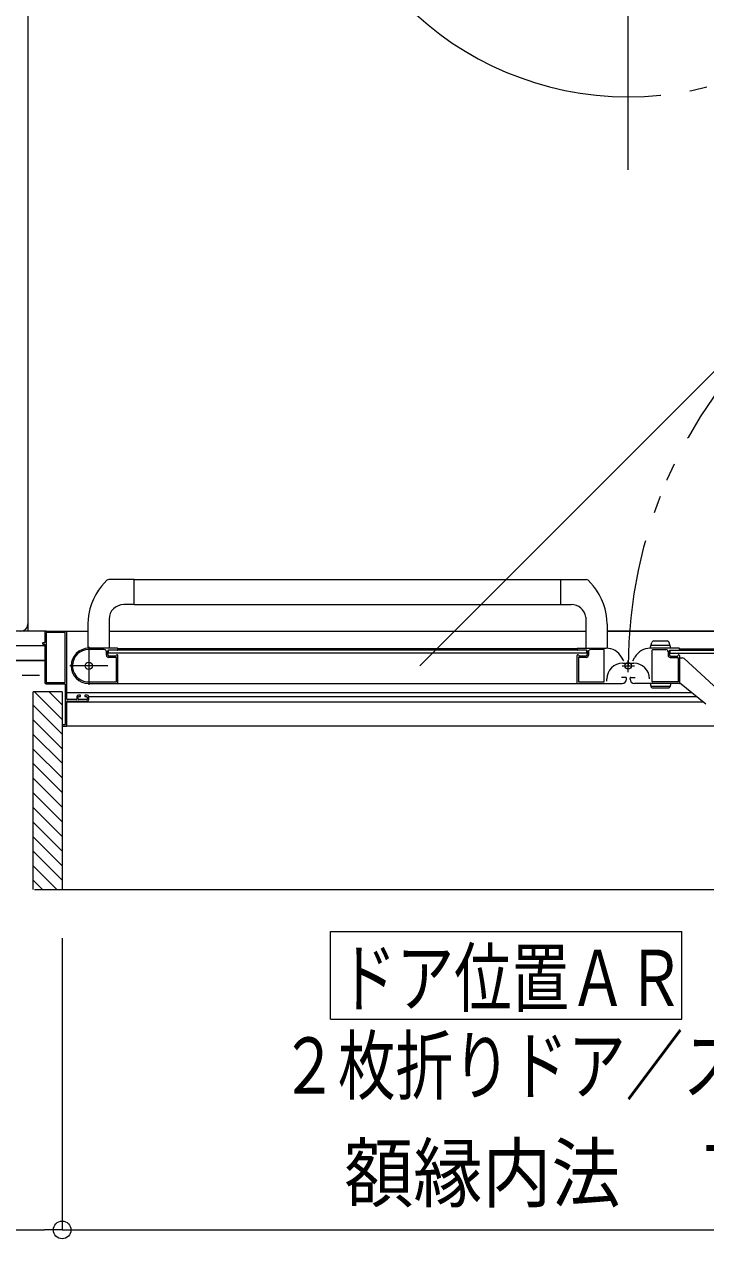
# Model space of a CAD drawing. Units: millimetres on the paper. Extents: x -305 to 305, y -152 to 152.
# Drawn here: x -164.06 to -140.79, y -0.43 to 41.05 of the extents above; entities that cross this region are included whole.
import ezdxf
from ezdxf.enums import TextEntityAlignment as Align

# ---------------------------------------------------------------- set-up
doc = ezdxf.new("R2010")
doc.units = ezdxf.units.MM
doc.linetypes.add('LONG_CHAIN', pattern=[21, 18, -1, 1, -1])
doc.linetypes.add('LONG_DOUBLE_CHAIN', pattern=[21.8, 18, -1, 0.6, -0.6, 0.6, -1])
doc.layers.add('0-0_0', color=7, linetype='Continuous', lineweight=9)
doc.layers.add('0-1_VIEW0001', color=7, linetype='Continuous', lineweight=9)
doc.styles.add('ＭＳ ゴシック', font='')
doc.styles.get('ＭＳ ゴシック').set_extended_font_data('MS Gothic')

# ---------------------------------------------------------------- blocks, each defined once
blk = doc.blocks.new('_ORIGIN')
at = {"layer": '0-0_0'}
blk.add_line((0, 0), (-1, 0), dxfattribs=at)
blk.add_circle((0, 0), 0.5, dxfattribs=at)

msp = doc.modelspace()

# ---------------------------------------------------------------- linework, layer by layer
at = {"layer": '0-0_0'}
for p, q in [((-162.764, 9.834), (-162.764, -0.125)), ((-162.764, 9.834), (-162.764, -0.125)), ((-202.834, -0.125), (-163.364, -0.125)), ((-162.164, -0.125), (-124.714, -0.125))]:
    msp.add_line(p, q, dxfattribs=at)
at = {"layer": '0-1_VIEW0001'}
for p, q in [((-163.934, 80.323), (-163.934, 20.323)), ((-163.934, 80.073), (-163.934, 20.573)), ((-161.422, 21.862), (-161.238, 22.061)), ((-160.309, 22.088), (-161.169, 22.088)), ((-160.309, 22.088), (-144.873, 22.088)), ((-160.309, 21.233), (-160.309, 22.088)), ((-145.735, 21.233), (-145.735, 22.088)), ((-144.622, 21.863), (-144.805, 22.061)), ((-160.309, 21.233), (-160.664, 21.233)), ((-160.309, 21.238), (-145.735, 21.238)), ((-145.735, 21.233), (-145.38, 21.233)), ((-144.885, 20.802), (-144.885, 19.748)), ((-163.311, 20.323), (-161.885, 20.323)), ((-161.884, 20.566), (-161.887, 19.748)), ((-161.164, 20.733), (-161.164, 19.738)), ((-161.159, 20.323), (-144.885, 20.323)), ((-144.159, 20.566), (-144.157, 19.748)), ((-122.434, 20.323), (-144.159, 20.323)), ((-144.159, 20.323), (-123.559, 20.323)), ((-163.434, 19.913), (-163.434, 19.893)), ((-163.374, 19.923), (-163.424, 19.923)), ((-163.359, 20.273), (-163.359, 19.938)), ((-163.314, 20.263), (-163.314, 18.583)), ((-162.674, 20.278), (-163.299, 20.278)), ((-162.659, 18.583), (-162.659, 20.263)), ((-162.609, 18.003), (-162.609, 20.298)), ((-142.684, 19.738), (-142.632, 19.933)), ((-142.559, 19.988), (-142.108, 19.988)), ((-141.984, 19.738), (-142.036, 19.933)), ((-163.359, 19.823), (-203.434, 19.823)), ((-163.424, 19.883), (-163.374, 19.883)), ((-163.359, 19.868), (-163.359, 18.573)), ((-160.874, 19.738), (-161.859, 19.738)), ((-161.329, 19.693), (-161.859, 19.693)), ((-161.254, 19.503), (-161.254, 19.618)), ((-161.209, 19.523), (-161.209, 19.648)), ((-161.184, 19.573), (-161.184, 19.673)), ((-144.859, 19.673), (-161.184, 19.673)), ((-144.859, 19.573), (-161.184, 19.573)), ((-160.888, 19.513), (-160.894, 19.513)), ((-160.881, 19.675), (-160.866, 19.684)), ((-160.866, 19.503), (-160.881, 19.511)), ((-145.184, 19.723), (-160.859, 19.723)), ((-160.859, 19.697), (-160.859, 19.723)), ((-145.184, 19.723), (-145.184, 19.697)), ((-145.177, 19.684), (-145.163, 19.675)), ((-145.163, 19.511), (-145.177, 19.503)), ((-145.169, 19.738), (-144.183, 19.738)), ((-145.149, 19.513), (-145.155, 19.513)), ((-144.859, 19.673), (-144.859, 19.573)), ((-144.834, 19.648), (-144.834, 19.523)), ((-144.794, 19.618), (-144.794, 19.503)), ((-144.269, 19.693), (-144.719, 19.693)), ((-144.254, 18.598), (-144.254, 19.678)), ((-141.699, 19.738), (-142.686, 19.738)), ((-142.01, 19.838), (-142.657, 19.838)), ((-142.614, 18.598), (-142.614, 19.678)), ((-142.599, 19.693), (-142.149, 19.693)), ((-142.074, 19.618), (-142.074, 19.503)), ((-142.034, 19.648), (-142.034, 19.523)), ((-142.009, 19.673), (-125.684, 19.673)), ((-142.009, 19.673), (-142.009, 19.573)), ((-142.009, 19.573), (-125.684, 19.573)), ((-141.719, 19.513), (-141.713, 19.513)), ((-141.691, 19.684), (-141.706, 19.675)), ((-141.706, 19.511), (-141.691, 19.503)), ((-141.684, 19.723), (-126.009, 19.723)), ((-141.684, 19.723), (-141.684, 19.697)), ((-203.434, 19.323), (-163.359, 19.323)), ((-163.359, 19.323), (-203.434, 19.323)), ((-160.919, 19.428), (-161.179, 19.428)), ((-160.934, 19.473), (-161.159, 19.473)), ((-160.909, 18.598), (-160.909, 19.418)), ((-160.859, 18.548), (-160.859, 19.49)), ((-145.184, 18.538), (-145.184, 19.49)), ((-145.134, 19.413), (-145.134, 18.598)), ((-144.869, 19.428), (-145.119, 19.428)), ((-144.884, 19.473), (-145.109, 19.473)), ((-143.588, 19.308), (-143.663, 19.438)), ((-143.624, 19.232), (-143.244, 19.232)), ((-143.28, 19.308), (-143.205, 19.438)), ((-141.999, 19.428), (-141.749, 19.428)), ((-141.984, 19.473), (-141.759, 19.473)), ((-141.734, 19.413), (-141.734, 18.598)), ((-141.684, 19.49), (-141.684, 18.548)), ((-141.684, 19.413), (-141.593, 19.413)), ((-141.522, 19.384), (-140.234, 18.206)), ((-144.164, 18.612), (-144.164, 18.692)), ((-143.519, 18.743), (-143.669, 18.743)), ((-143.494, 18.688), (-143.494, 18.718)), ((-143.374, 18.688), (-143.374, 18.718)), ((-143.349, 18.743), (-143.199, 18.743)), ((-163.309, 18.523), (-162.674, 18.523)), ((-163.299, 18.568), (-162.674, 18.568)), ((-162.659, 18.508), (-162.659, 17.138)), ((-161.933, 18.588), (-160.919, 18.588)), ((-161.86, 18.538), (-145.184, 18.538)), ((-145.215, 18.538), (-143.645, 18.538)), ((-145.124, 18.588), (-144.264, 18.588)), ((-141.654, 18.538), (-143.224, 18.538)), ((-142.01, 18.438), (-142.657, 18.438)), ((-142.617, 18.388), (-142.051, 18.388)), ((-141.744, 18.588), (-142.604, 18.588)), ((-141.984, 18.538), (-142.017, 18.414)), ((-140.789, 17.825), (-141.684, 18.563)), ((-163.759, 11.498), (-163.759, 18.248)), ((-162.76, 18.248), (-163.759, 18.248)), ((-162.759, 17.298), (-163.709, 18.248)), ((-162.759, 17.798), (-163.209, 18.248)), ((-162.759, 11.498), (-162.759, 18.248)), ((-141.264, 18.217), (-162.609, 18.217)), ((-162.609, 17.088), (-162.609, 17.923)), ((-140.88, 17.9), (-162.609, 17.9)), ((-162.274, 17.988), (-162.594, 17.988)), ((-162.594, 17.938), (-161.909, 17.938)), ((-162.259, 18.088), (-162.259, 18.003)), ((-162.214, 18.003), (-162.214, 18.073)), ((-162.154, 18.138), (-162.209, 18.138)), ((-162.199, 18.088), (-162.154, 18.088)), ((-161.929, 17.988), (-162.199, 17.988)), ((-162.139, 18.103), (-162.139, 18.123)), ((-161.989, 18.123), (-161.989, 18.103)), ((-161.909, 18.138), (-161.974, 18.138)), ((-161.974, 18.088), (-161.929, 18.088)), ((-161.914, 18.073), (-161.914, 18.003)), ((-161.859, 17.988), (-161.859, 18.088)), ((-141.094, 18.077), (-161.859, 18.077)), ((-162.759, 16.798), (-163.759, 17.798)), ((-162.759, 16.298), (-163.759, 17.298)), ((-162.674, 17.123), (-162.744, 17.123)), ((-162.744, 17.073), (-162.624, 17.073)), ((-124.259, 17.073), (-162.609, 17.073)), ((-162.759, 15.798), (-163.759, 16.798)), ((-162.759, 15.298), (-163.759, 16.298)), ((-162.759, 14.798), (-163.759, 15.798)), ((-162.759, 14.298), (-163.759, 15.298)), ((-162.759, 13.798), (-163.759, 14.798)), ((-162.759, 13.298), (-163.759, 14.298)), ((-162.759, 12.798), (-163.759, 13.798)), ((-162.759, 12.303), (-163.759, 13.303)), ((-162.759, 11.808), (-163.759, 12.808)), ((-162.944, 11.498), (-163.759, 12.313)), ((-163.439, 11.498), (-163.759, 11.818)), ((-163.708, 11.498), (-123.109, 11.498)), ((-153.599, 7.068), (-153.599, 10.068)), ((-153.599, 10.068), (-141.599, 10.068)), ((-141.599, 7.068), (-141.599, 10.068)), ((-153.599, 7.068), (-141.599, 7.068))]:
    msp.add_line(p, q, dxfattribs=at)
at = {"layer": '0-1_VIEW0001', "linetype": 'LONG_CHAIN'}
for p, q in [((-143.434, 36.073), (-143.434, 64.573)), ((-161.859, 19.788), (-161.859, 18.488)), ((-161.209, 19.138), (-162.509, 19.138)), ((-143.647, 19.138), (-143.222, 19.138)), ((-143.434, 18.926), (-143.434, 19.317))]:
    msp.add_line(p, q, dxfattribs=at)
at = {"layer": '0-1_VIEW0001', "linetype": 'LONG_DOUBLE_CHAIN'}
for p, q in [((-150.556, 19.138), (-139.796, 29.899)), ((-204.934, 18.823), (-163.359, 18.823))]:
    msp.add_line(p, q, dxfattribs=at)
at = {"layer": '0-1_VIEW0001'}
for points in [[(-163.309, 20.323), (-204.434, 20.323), (-204.434, 80.323)], [(-141.984, 18.538), (-142.684, 18.538), (-142.65, 18.414)]]:
    msp.add_lwpolyline(points, dxfattribs=at)
for centre, radius in [((-161.859, 19.138), 0.125), ((-143.434, 19.138), 0.113)]:
    msp.add_circle(centre, radius, dxfattribs=at)
at = {"layer": '0-1_VIEW0001', "linetype": 'LONG_DOUBLE_CHAIN'}
for centre, radius, start, end in [((-143.434, 49.323), 10.75, 180, 0), ((-127.509, 19.138), 15.925, 86.0027, 180)]:
    msp.add_arc(centre, radius, start, end, dxfattribs=at)
at = {"layer": '0-1_VIEW0001'}
for centre, radius, start, end in [((-161.169, 21.988), 0.1, 90, 133.4724), ((-144.874, 21.988), 0.1, 46.5276, 90), ((-159.814, 20.559), 2.07, 140.9758, 179.8), ((-146.229, 20.559), 2.07, 0.2, 39.0581), ((-160.664, 20.733), 0.5, 90, 180), ((-145.38, 20.733), 0.5, 7.9556, 90), ((-164.184, 20.573), 0.25, 270, 0), ((-163.309, 20.273), 0.05, 90, 180), ((-162.634, 20.298), 0.025, 0, 90), ((-163.424, 19.913), 0.01, 90, 180), ((-163.374, 19.938), 0.015, 270, 0), ((-163.299, 20.263), 0.015, 90, 180), ((-162.674, 20.263), 0.015, 0, 90), ((-142.559, 19.913), 0.075, 90, 165), ((-142.108, 19.913), 0.075, 15, 90), ((-163.424, 19.893), 0.01, 180, 270), ((-163.374, 19.868), 0.015, 0, 90), ((-161.859, 19.138), 0.6, 90, 270), ((-161.859, 19.138), 0.555, 90, 262.2329), ((-161.329, 19.618), 0.075, 0, 90), ((-161.179, 19.503), 0.075, 180, 270), ((-161.184, 19.648), 0.025, 90, 180), ((-161.159, 19.523), 0.05, 180, 270), ((-160.934, 19.498), 0.025, 270, 0), ((-160.894, 19.498), 0.015, 90, 180), ((-160.888, 19.688), 0.015, 270, 300.9638), ((-160.888, 19.498), 0.015, 59.0362, 90), ((-160.874, 19.723), 0.015, 0, 90), ((-160.874, 19.697), 0.015, 300.9638, 0), ((-160.874, 19.49), 0.015, 0, 59.0362), ((-145.169, 19.723), 0.015, 90, 180), ((-145.169, 19.697), 0.015, 180, 239.0362), ((-145.169, 19.49), 0.015, 120.9638, 180), ((-145.155, 19.688), 0.015, 239.0362, 270), ((-145.155, 19.498), 0.015, 90, 120.9638), ((-145.149, 19.498), 0.015, 0, 90), ((-145.109, 19.498), 0.025, 180, 270), ((-144.884, 19.523), 0.05, 270, 0), ((-144.869, 19.503), 0.075, 270, 0), ((-144.859, 19.648), 0.025, 0, 90), ((-144.719, 19.618), 0.075, 90, 180), ((-144.269, 19.678), 0.015, 0, 90), ((-144.183, 19.138), 0.6, 30, 90), ((-142.686, 19.138), 0.6, 90, 150), ((-142.599, 19.678), 0.015, 90, 180), ((-142.149, 19.618), 0.075, 0, 90), ((-141.999, 19.503), 0.075, 180, 270), ((-142.009, 19.648), 0.025, 90, 180), ((-141.984, 19.523), 0.05, 180, 270), ((-141.759, 19.498), 0.025, 270, 0), ((-141.719, 19.498), 0.015, 90, 180), ((-141.713, 19.688), 0.015, 270, 300.9638), ((-141.713, 19.498), 0.015, 59.0362, 90), ((-141.699, 19.723), 0.015, 0, 90), ((-141.699, 19.697), 0.015, 300.9638, 0), ((-141.699, 19.49), 0.015, 0, 59.0362), ((-160.919, 19.418), 0.01, 0, 90), ((-145.119, 19.413), 0.015, 90, 180), ((-143.624, 18.692), 0.54, 90, 180), ((-143.244, 18.692), 0.54, 0, 90), ((-141.749, 19.413), 0.015, 0, 90), ((-141.593, 19.313), 0.1, 47.5638, 90), ((-143.644, 18.688), 0.15, 270, 0), ((-143.519, 18.718), 0.025, 0, 90), ((-143.349, 18.718), 0.025, 90, 180), ((-143.224, 18.688), 0.15, 180, 270), ((-163.309, 18.573), 0.05, 180, 270), ((-163.299, 18.583), 0.015, 180, 270), ((-162.674, 18.583), 0.015, 270, 0), ((-162.674, 18.508), 0.015, 0, 90), ((-161.933, 18.598), 0.01, 262.2329, 270), ((-160.919, 18.598), 0.01, 270, 0), ((-160.869, 18.548), 0.01, 270, 0), ((-145.174, 18.548), 0.01, 180, 270), ((-145.124, 18.598), 0.01, 180, 270), ((-144.264, 18.598), 0.01, 270, 0), ((-142.617, 18.423), 0.035, 195, 270), ((-142.604, 18.598), 0.01, 180, 270), ((-142.051, 18.423), 0.035, 270, 345), ((-141.744, 18.598), 0.01, 270, 0), ((-141.694, 18.548), 0.01, 270, 0), ((-162.594, 18.003), 0.015, 180, 270), ((-162.594, 17.923), 0.015, 90, 180), ((-162.274, 18.003), 0.015, 270, 0), ((-162.209, 18.088), 0.05, 90, 180), ((-162.199, 18.073), 0.015, 90, 180), ((-162.199, 18.003), 0.015, 180, 270), ((-162.154, 18.123), 0.015, 0, 90), ((-162.154, 18.103), 0.015, 270, 0), ((-161.974, 18.123), 0.015, 90, 180), ((-161.974, 18.103), 0.015, 180, 270), ((-161.929, 18.073), 0.015, 0, 90), ((-161.929, 18.003), 0.015, 270, 0), ((-161.909, 18.088), 0.05, 0, 90), ((-161.909, 17.988), 0.05, 270, 0), ((-162.744, 17.108), 0.015, 90, 180), ((-162.744, 17.088), 0.015, 180, 270), ((-162.674, 17.138), 0.015, 270, 0), ((-162.624, 17.088), 0.015, 270, 0)]:
    msp.add_arc(centre, radius, start, end, dxfattribs=at)

# ---------------------------------------------------------------- block references
at = {"layer": '0-0_0', "xscale": 0.6, "yscale": 0.6}
msp.add_blockref('_ORIGIN', (-162.764, -0.125), dxfattribs=at)
at = {"layer": '0-0_0', "xscale": 0.6, "yscale": 0.6, "rotation": 180}
msp.add_blockref('_ORIGIN', (-162.764, -0.125), dxfattribs=at)

# ---------------------------------------------------------------- texts
at = {"layer": '0-0_0', "style": 'ＭＳ ゴシック', "width": 0.9}
msp.add_text('額縁内法\u3000７７３', height=1.921, dxfattribs=at).set_placement((-153.132, 0.278), align=Align.BOTTOM_LEFT)
at = {"layer": '0-1_VIEW0001', "style": 'ＭＳ ゴシック', "width": 0.75}
for s, p in [('ドア位置ＡＲ\u3000Ｗ８００', (-153.313, 6.948)), ('２枚折りドア／スイングドア', (-155.313, 3.951))]:
    msp.add_text(s, height=1.921, dxfattribs=at).set_placement(p, align=Align.BOTTOM_LEFT)

doc.saveas('drawing.dxf')
